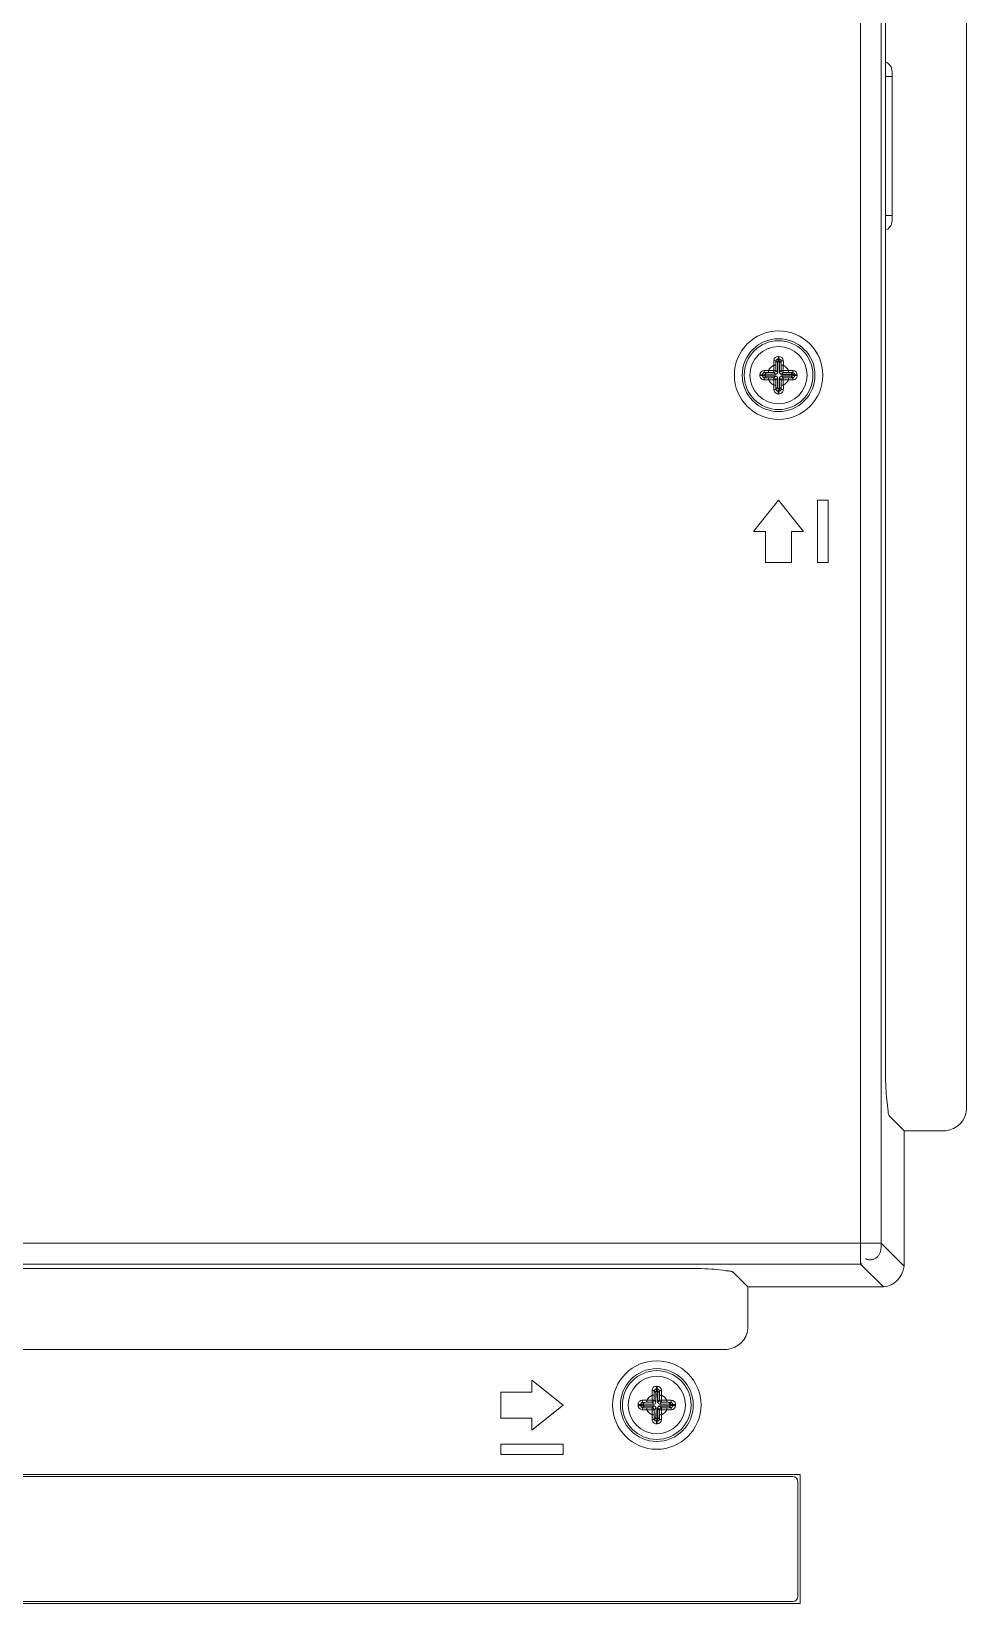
# Model space of a CAD drawing. Extents: x -382 to 1420, y -377 to 265.
# Drawn here: x -181.5 to -177.97, y -18.31 to -12.37 of the extents above; entities that cross this region are included whole.
import ezdxf

# ---------------------------------------------------------------- set-up
doc = ezdxf.new("R2010")
doc.units = 0
doc.header["$MEASUREMENT"] = 0
doc.layers.add('PDF_レイヤー 1', color=7, linetype='CONTINUOUS')

msp = doc.modelspace()

# ---------------------------------------------------------------- linework, layer by layer
at = {"layer": 'PDF_レイヤー 1', "lineweight": 0}
for points in [[(-178.27986, -5.74091), (-178.28167, -5.74425), (-178.2832, -5.74758), (-178.28473, -5.75105), (-178.28611, -5.75466), (-178.28736, -5.75827), (-178.2882, -5.76216), (-178.28834, -5.76244), (-178.28917, -5.76619), (-178.28986, -5.76994), (-178.29028, -5.77383), (-178.29056, -5.77758), (-178.29056, -5.78133), (-178.29056, -16.9502)], [(-178.36895, -17.02863), (-178.36895, -5.78144)], [(-178.27416, -16.2743), (-178.27416, -6.93388)], [(-178.2496, -12.53996), (-178.27418, -12.53996)], [(-178.27416, -13.06468), (-178.24958, -13.06468)], [(-178.68861, -13.61489), (-178.68847, -13.61378), (-178.68833, -13.61295), (-178.68791, -13.61198), (-178.68722, -13.61114), (-178.68652, -13.61031), (-178.68597, -13.60989), (-178.68513, -13.6092), (-178.68486, -13.60906), (-178.68375, -13.60864), (-178.6825, -13.60823), (-178.68125, -13.60809), (-178.68013, -13.60809)], [(-178.68251, -13.62099), (-178.68251, -13.62044), (-178.68237, -13.61919), (-178.68223, -13.61807), (-178.68195, -13.61696), (-178.68168, -13.61571), (-178.68126, -13.61446), (-178.68084, -13.61335), (-178.68056, -13.61266), (-178.68001, -13.61169), (-178.67945, -13.61058), (-178.67876, -13.6096)], [(-178.67872, -13.6096), (-178.68025, -13.60808)], [(-178.67872, -13.60812), (-178.68025, -13.60812)], [(-178.6802, -13.60812), (-178.6802, -13.60784), (-178.6802, -13.60673), (-178.6802, -13.60603), (-178.6802, -13.60506), (-178.6802, -13.60395), (-178.6802, -13.60284), (-178.6802, -13.60187), (-178.6802, -13.60076), (-178.6802, -13.59965), (-178.6802, -13.59881), (-178.6802, -13.5977)], [(-178.67722, -13.59767), (-178.67736, -13.59767), (-178.6775, -13.59767), (-178.67763, -13.59767), (-178.67777, -13.59767), (-178.67805, -13.59767), (-178.67819, -13.59767), (-178.67833, -13.59767), (-178.67847, -13.59767), (-178.67861, -13.59767), (-178.67875, -13.59767)], [(-178.67875, -13.60812), (-178.67722, -13.60812), (-178.67875, -13.60964)], [(-178.67866, -13.6096), (-178.67797, -13.61058), (-178.67741, -13.61169), (-178.67686, -13.61266), (-178.67658, -13.61321), (-178.67616, -13.61446), (-178.67588, -13.61557), (-178.67547, -13.61682), (-178.67519, -13.61807), (-178.67505, -13.61919), (-178.67491, -13.62044), (-178.67491, -13.62099), (-178.67491, -13.65696)], [(-178.67722, -13.5977), (-178.67722, -13.59881), (-178.67722, -13.59965), (-178.67722, -13.60076), (-178.67722, -13.60187), (-178.67722, -13.60284), (-178.67722, -13.60395), (-178.67722, -13.60506), (-178.67722, -13.60603), (-178.67722, -13.60673), (-178.67722, -13.60784), (-178.67722, -13.60812), (-178.67708, -13.60812), (-178.67583, -13.60812), (-178.67458, -13.60839), (-178.67361, -13.60867), (-178.67236, -13.60923), (-178.67139, -13.60992), (-178.67083, -13.61034), (-178.67014, -13.61103), (-178.66944, -13.61201), (-178.66902, -13.61298), (-178.66889, -13.61381), (-178.66875, -13.61492)], [(-178.71617, -13.65815), (-178.7177, -13.65815), (-178.71937, -13.65815), (-178.72089, -13.65815), (-178.72256, -13.65815), (-178.72409, -13.65815), (-178.72576, -13.65815), (-178.72742, -13.65829), (-178.72826, -13.65829), (-178.72978, -13.65829), (-178.73145, -13.65843), (-178.73214, -13.65843), (-178.73242, -13.65788), (-178.7327, -13.65732), (-178.7327, -13.65704), (-178.73298, -13.65621), (-178.73312, -13.65552), (-178.73312, -13.65538), (-178.73325, -13.65454), (-178.73339, -13.65371), (-178.73339, -13.65288), (-178.73353, -13.65204), (-178.73353, -13.65121), (-178.73353, -13.65038)], [(-178.73216, -13.65842), (-178.72605, -13.66453), (-178.69008, -13.66453)], [(-178.69009, -13.66454), (-178.69662, -13.65815), (-178.7162, -13.65815)], [(-178.71615, -13.6582), (-178.71615, -13.65056), (-178.68906, -13.65056)], [(-178.68902, -13.65061), (-178.68902, -13.63089), (-178.69666, -13.63089)], [(-178.68766, -13.66467), (-178.68794, -13.66481), (-178.68822, -13.66481), (-178.68849, -13.66495), (-178.68863, -13.66508), (-178.68891, -13.66508), (-178.68919, -13.66522), (-178.68947, -13.66522), (-178.68974, -13.66536), (-178.68988, -13.66536), (-178.69016, -13.6655)], [(-178.69011, -13.66549), (-178.69011, -13.66452)], [(-178.69011, -13.66453), (-178.68997, -13.66453), (-178.68969, -13.66453), (-178.68941, -13.66453), (-178.68913, -13.66467), (-178.68886, -13.66467), (-178.68858, -13.66467), (-178.68844, -13.66467), (-178.68816, -13.66467), (-178.68788, -13.66467), (-178.68761, -13.66467)], [(-178.68902, -13.63089), (-178.68902, -13.63006), (-178.68888, -13.62839), (-178.68888, -13.62687), (-178.68888, -13.62617), (-178.68888, -13.6245), (-178.68888, -13.62284), (-178.68888, -13.62131), (-178.68874, -13.61964), (-178.68874, -13.61812), (-178.68874, -13.61645), (-178.68861, -13.61492)], [(-178.68169, -13.65696), (-178.68169, -13.62099), (-178.68252, -13.62099)], [(-178.6817, -13.62099), (-178.6817, -13.62085), (-178.68156, -13.62002), (-178.68129, -13.61919), (-178.68087, -13.61849), (-178.68059, -13.61821), (-178.6799, -13.6178), (-178.67934, -13.61752), (-178.67865, -13.61752), (-178.67809, -13.61752), (-178.67754, -13.6178), (-178.67684, -13.61821), (-178.67657, -13.61849), (-178.67615, -13.61919), (-178.67587, -13.62002), (-178.67573, -13.62085), (-178.67573, -13.62099), (-178.67573, -13.65696)], [(-178.6688, -13.61488), (-178.67491, -13.62099), (-178.67575, -13.62099)], [(-178.67505, -13.65938), (-178.67519, -13.6591), (-178.67519, -13.65882), (-178.67533, -13.65868), (-178.67533, -13.6584), (-178.67547, -13.65813), (-178.67561, -13.65785), (-178.67561, -13.65757), (-178.67575, -13.65743), (-178.67575, -13.65715), (-178.67575, -13.65688)], [(-178.67491, -13.65693), (-178.67491, -13.65721), (-178.67491, -13.65735), (-178.67491, -13.65763), (-178.67491, -13.6579), (-178.67505, -13.65818), (-178.67505, -13.65846), (-178.67505, -13.65874), (-178.67505, -13.65888), (-178.67505, -13.65915), (-178.67505, -13.65943)], [(-178.66982, -13.66467), (-178.66954, -13.66467), (-178.66926, -13.66467), (-178.66898, -13.66467), (-178.66884, -13.66467), (-178.66857, -13.66467), (-178.66829, -13.66467), (-178.66801, -13.66453), (-178.66773, -13.66453), (-178.66759, -13.66453), (-178.66732, -13.66453), (-178.66732, -13.6655)], [(-178.66732, -13.66549), (-178.66759, -13.66535), (-178.66773, -13.66535), (-178.66801, -13.66521), (-178.66829, -13.66521), (-178.66857, -13.66507), (-178.66884, -13.66507), (-178.66898, -13.66493), (-178.66926, -13.66479), (-178.66954, -13.66479), (-178.66982, -13.66465)], [(-178.66854, -13.63087), (-178.66854, -13.62934), (-178.66854, -13.62781), (-178.66854, -13.62614), (-178.66854, -13.62448), (-178.66854, -13.62295), (-178.66854, -13.62128), (-178.66868, -13.61962), (-178.66868, -13.61878), (-178.66868, -13.61726), (-178.66882, -13.61559), (-178.66882, -13.61489), (-178.66826, -13.61462), (-178.6677, -13.61448), (-178.66743, -13.61434), (-178.66659, -13.6142), (-178.6659, -13.61392), (-178.66576, -13.61392), (-178.66493, -13.61378), (-178.66409, -13.61378), (-178.66326, -13.61364), (-178.66243, -13.61364), (-178.66159, -13.61351), (-178.66076, -13.61351)], [(-178.63137, -13.66547), (-178.63124, -13.66547), (-178.6304, -13.66547), (-178.62957, -13.66575), (-178.62888, -13.66617), (-178.6286, -13.66658), (-178.62818, -13.66714), (-178.6279, -13.66783), (-178.6279, -13.66839), (-178.6279, -13.66895), (-178.62818, -13.6695), (-178.6286, -13.6702), (-178.62888, -13.67047), (-178.62957, -13.67089), (-178.6304, -13.67117), (-178.63124, -13.67131), (-178.63137, -13.67131), (-178.66734, -13.67131)], [(-178.64128, -13.65815), (-178.64044, -13.65815), (-178.63878, -13.65815), (-178.63725, -13.65815), (-178.63655, -13.65815), (-178.63489, -13.65815), (-178.63322, -13.65815), (-178.63169, -13.65815), (-178.63003, -13.65829), (-178.62836, -13.65829), (-178.62683, -13.65843), (-178.62531, -13.65843)], [(-178.62528, -13.65843), (-178.62417, -13.65857), (-178.62333, -13.65871), (-178.62236, -13.65927), (-178.62153, -13.65982), (-178.6207, -13.66052), (-178.62028, -13.66107), (-178.61958, -13.66204), (-178.61945, -13.66218), (-178.61903, -13.66329), (-178.61861, -13.66454), (-178.61847, -13.66579), (-178.61847, -13.66704)], [(-178.60806, -13.66982), (-178.60806, -13.66954), (-178.60806, -13.66926), (-178.60806, -13.66899), (-178.60806, -13.66857), (-178.60806, -13.66829), (-178.60806, -13.66801), (-178.60806, -13.66774), (-178.60806, -13.66746), (-178.60806, -13.66704), (-178.60806, -13.6669)], [(-178.71615, -13.67864), (-178.71698, -13.67864), (-178.71864, -13.67864), (-178.72017, -13.67864), (-178.72087, -13.67864), (-178.72253, -13.6785), (-178.7242, -13.6785), (-178.72573, -13.6785), (-178.72739, -13.6785), (-178.72906, -13.67836), (-178.73059, -13.67836), (-178.73212, -13.67822)], [(-178.6825, -13.67971), (-178.68902, -13.68624), (-178.7161, -13.68624)], [(-178.69662, -13.70576), (-178.69662, -13.70673), (-178.69662, -13.7084), (-178.69676, -13.71007), (-178.69676, -13.71187), (-178.69676, -13.71368), (-178.69676, -13.71534), (-178.69676, -13.71715), (-178.69676, -13.71895), (-178.69676, -13.71979), (-178.69676, -13.72145), (-178.69662, -13.72312)], [(-178.68902, -13.70579), (-178.68902, -13.70746), (-178.68888, -13.70898), (-178.68888, -13.71065), (-178.68888, -13.71218), (-178.68888, -13.71371), (-178.68888, -13.71537), (-178.68874, -13.71704), (-178.68874, -13.71787), (-178.68874, -13.7194), (-178.68861, -13.72107), (-178.68861, -13.7219), (-178.68916, -13.72218), (-178.68972, -13.72232), (-178.68999, -13.72232), (-178.69083, -13.72259), (-178.69152, -13.72273), (-178.69166, -13.72273), (-178.69249, -13.72287), (-178.69333, -13.72301), (-178.69416, -13.72301), (-178.69499, -13.72315), (-178.69583, -13.72315), (-178.69666, -13.72315)], [(-178.68169, -13.67972), (-178.68252, -13.67972)], [(-178.68251, -13.67972), (-178.68251, -13.67958), (-178.68251, -13.67931), (-178.68251, -13.67903), (-178.68251, -13.67875), (-178.68251, -13.67847), (-178.68237, -13.67833), (-178.68237, -13.67806), (-178.68237, -13.67778), (-178.68237, -13.6775), (-178.68237, -13.67736)], [(-178.68251, -13.71566), (-178.68251, -13.67969)], [(-178.68237, -13.67742), (-178.68223, -13.67756), (-178.68223, -13.67783), (-178.68209, -13.67811), (-178.68209, -13.67839), (-178.68195, -13.67853), (-178.68181, -13.67881), (-178.68181, -13.67908), (-178.68168, -13.67936), (-178.68168, -13.6795), (-178.68168, -13.67978)], [(-178.67573, -13.67972), (-178.67573, -13.67958), (-178.67573, -13.67931), (-178.67559, -13.67903), (-178.67559, -13.67875), (-178.67545, -13.67847), (-178.67532, -13.67833), (-178.67532, -13.67806), (-178.67518, -13.67778), (-178.67518, -13.6775), (-178.67504, -13.67736)], [(-178.66976, -13.67199), (-178.66948, -13.67185), (-178.6692, -13.67185), (-178.66893, -13.67171), (-178.66879, -13.67171), (-178.66851, -13.67157), (-178.66823, -13.67143), (-178.66795, -13.67143), (-178.66782, -13.67129), (-178.66754, -13.67129), (-178.66726, -13.67129)], [(-178.62526, -13.67824), (-178.63137, -13.67213), (-178.66734, -13.67213)], [(-178.66732, -13.67131), (-178.66732, -13.67214)], [(-178.6185, -13.66982), (-178.6185, -13.66996), (-178.6185, -13.67121), (-178.61878, -13.67246), (-178.61906, -13.67357), (-178.61961, -13.67468), (-178.62031, -13.67565), (-178.62072, -13.67621), (-178.62142, -13.67704), (-178.62239, -13.6776), (-178.62336, -13.67801), (-178.62419, -13.67815), (-178.62531, -13.67829)], [(-178.67872, -14.14069), (-178.77329, -14.25888)], [(-178.67876, -14.14064), (-178.58418, -14.25882), (-178.62946, -14.25882)], [(-178.53102, -14.14069), (-178.49172, -14.14069)], [(-178.53102, -14.37695), (-178.53102, -14.14072)], [(-178.49169, -14.14069), (-178.49169, -14.37692)], [(-178.72794, -14.25882), (-178.77321, -14.25882)], [(-178.72794, -14.37695), (-178.72794, -14.25877)], [(-178.62949, -14.25882), (-178.62949, -14.37701)], [(-178.62949, -14.37695), (-178.72795, -14.37695)], [(-178.49169, -14.37695), (-178.53099, -14.37695)], [(-178.27411, -16.27431), (-178.27411, -16.29403), (-178.27411, -16.29875), (-178.27398, -16.3182), (-178.2737, -16.33458), (-178.27328, -16.34917), (-178.27287, -16.3625), (-178.27231, -16.37486), (-178.27148, -16.38625), (-178.27064, -16.39708), (-178.26953, -16.40735), (-178.26842, -16.41749), (-178.26703, -16.4293), (-178.26564, -16.4411), (-178.26453, -16.45082), (-178.26412, -16.45471), (-178.2637, -16.45777), (-178.26328, -16.46054), (-178.26273, -16.46263), (-178.26203, -16.46457), (-178.26134, -16.46638), (-178.2605, -16.46777), (-178.25953, -16.46915), (-178.25842, -16.4704), (-178.20384, -16.52498)], [(-185.19479, -17.02856), (-185.19479, -16.95024), (-178.29054, -16.95024)], [(-184.72432, -17.04517), (-179.04496, -17.04517)], [(-178.36218, -17.02836), (-178.36454, -17.02849), (-178.36676, -17.02863), (-178.36898, -17.02863)], [(-179.49366, -17.56175), (-179.6117, -17.46718)], [(-179.61165, -17.51252), (-179.61165, -17.46725)], [(-179.72978, -17.61098), (-179.72978, -17.51252), (-179.61159, -17.51252)], [(-179.13929, -17.5029), (-179.14082, -17.50151)], [(-179.13929, -17.50154), (-179.14082, -17.50154)], [(-179.13932, -17.50154), (-179.13793, -17.50154), (-179.13932, -17.50292)], [(-179.13923, -17.5029), (-179.13854, -17.50387), (-179.13798, -17.50498), (-179.13743, -17.50595), (-179.13729, -17.50665), (-179.13673, -17.50776), (-179.13645, -17.50901), (-179.13604, -17.51012), (-179.1359, -17.51137), (-179.13562, -17.51248), (-179.13548, -17.51373), (-179.13548, -17.51428), (-179.13548, -17.55039)], [(-179.13643, -17.51428), (-179.13643, -17.55039)], [(-179.4936, -17.56171), (-179.61165, -17.65615), (-179.61165, -17.61101)], [(-179.20993, -17.56027), (-179.20993, -17.56054), (-179.20993, -17.56082), (-179.20993, -17.5611), (-179.20993, -17.56138), (-179.20993, -17.56179), (-179.20993, -17.56207), (-179.20993, -17.56235), (-179.20993, -17.56263), (-179.20993, -17.5629), (-179.20993, -17.56318)], [(-179.19285, -17.57165), (-179.19396, -17.57152), (-179.19466, -17.57124), (-179.19563, -17.57082), (-179.19646, -17.57027), (-179.1973, -17.56957), (-179.19785, -17.56888), (-179.19841, -17.56804), (-179.19855, -17.5679), (-179.1991, -17.56679), (-179.19938, -17.56554), (-179.19952, -17.56429), (-179.19952, -17.56304)], [(-179.18662, -17.56556), (-179.18717, -17.56556), (-179.18842, -17.56542), (-179.18953, -17.56514), (-179.19078, -17.565), (-179.19189, -17.56459), (-179.19314, -17.56431), (-179.19426, -17.56389), (-179.19509, -17.56361), (-179.19606, -17.56306), (-179.19717, -17.5625), (-179.19814, -17.56181)], [(-179.17672, -17.57193), (-179.17755, -17.57193), (-179.17922, -17.57193), (-179.18074, -17.57193), (-179.18158, -17.57193), (-179.1831, -17.57193), (-179.18477, -17.57193), (-179.1863, -17.57179), (-179.18796, -17.57179), (-179.18963, -17.57179), (-179.19116, -17.57165), (-179.19282, -17.57165)], [(-179.14837, -17.5581), (-179.14851, -17.5581), (-179.14879, -17.55824), (-179.14906, -17.55838), (-179.14934, -17.55838), (-179.14948, -17.55852), (-179.14976, -17.55852), (-179.15004, -17.55866), (-179.15031, -17.55866), (-179.15059, -17.55879), (-179.15073, -17.55879)], [(-179.15068, -17.55877), (-179.15068, -17.55793)], [(-179.15068, -17.55796), (-179.15054, -17.55796), (-179.15026, -17.55796), (-179.14998, -17.55796), (-179.1497, -17.55796), (-179.14943, -17.55796), (-179.14929, -17.55796), (-179.14901, -17.55796), (-179.14873, -17.5581), (-179.14845, -17.5581), (-179.14832, -17.5581)], [(-179.15068, -17.5646), (-179.15054, -17.5646), (-179.15026, -17.56474), (-179.14998, -17.56474), (-179.1497, -17.56488), (-179.14943, -17.56502), (-179.14915, -17.56502), (-179.14901, -17.56515), (-179.14873, -17.56515), (-179.14845, -17.56529), (-179.14832, -17.56529)], [(-179.14308, -17.57314), (-179.14308, -17.57286), (-179.14308, -17.57258), (-179.14308, -17.57245), (-179.14308, -17.57231), (-179.14308, -17.57217), (-179.14308, -17.57189), (-179.14308, -17.57161), (-179.14294, -17.57133), (-179.14294, -17.57106), (-179.14294, -17.57092), (-179.14294, -17.57064)], [(-179.14226, -17.55036), (-179.14226, -17.5505), (-179.14226, -17.55078), (-179.1424, -17.55106), (-179.1424, -17.55134), (-179.14254, -17.55161), (-179.14268, -17.55175), (-179.14268, -17.55203), (-179.14282, -17.55231), (-179.14282, -17.55259), (-179.14295, -17.55273)], [(-179.13643, -17.60908), (-179.13643, -17.60922), (-179.13643, -17.61005), (-179.1367, -17.61089), (-179.13712, -17.61158), (-179.13754, -17.61186), (-179.13809, -17.61228), (-179.13879, -17.61255), (-179.13934, -17.61255), (-179.1399, -17.61255), (-179.14045, -17.61228), (-179.14115, -17.61186), (-179.14143, -17.61158), (-179.14184, -17.61089), (-179.14212, -17.61005), (-179.14226, -17.60922), (-179.14226, -17.60908), (-179.14226, -17.57311)], [(-179.13562, -17.55267), (-179.13576, -17.55253), (-179.1359, -17.55225), (-179.1359, -17.55198), (-179.1359, -17.5517), (-179.13604, -17.55156), (-179.13618, -17.55128), (-179.13618, -17.551), (-179.13632, -17.55073), (-179.13632, -17.55045), (-179.13645, -17.55031)], [(-179.13643, -17.55036), (-179.13546, -17.55036)], [(-179.13643, -17.57314), (-179.13629, -17.57286), (-179.13629, -17.57258), (-179.13615, -17.57231), (-179.13615, -17.57217), (-179.13601, -17.57189), (-179.13587, -17.57161), (-179.13587, -17.57133), (-179.13587, -17.57106), (-179.13573, -17.57092), (-179.13559, -17.57064)], [(-179.13548, -17.55036), (-179.13548, -17.5505), (-179.13548, -17.55078), (-179.13548, -17.55106), (-179.13562, -17.55134), (-179.13562, -17.55161), (-179.13562, -17.55175), (-179.13562, -17.55203), (-179.13562, -17.55231), (-179.13562, -17.55259), (-179.13562, -17.55273)], [(-179.12789, -17.55877), (-179.12816, -17.55877), (-179.12844, -17.55863), (-179.12858, -17.55863), (-179.12886, -17.55849), (-179.12914, -17.55849), (-179.12941, -17.55835), (-179.12969, -17.55821), (-179.12983, -17.55821), (-179.13011, -17.55807), (-179.13039, -17.55807)], [(-179.08583, -17.57167), (-179.09195, -17.56556), (-179.12791, -17.56556)], [(-179.12789, -17.55796), (-179.12789, -17.55879)], [(-179.10185, -17.55145), (-179.10101, -17.55145), (-179.09935, -17.55145), (-179.09782, -17.55145), (-179.09713, -17.55145), (-179.09546, -17.55159), (-179.09379, -17.55159), (-179.09226, -17.55159), (-179.0906, -17.55159), (-179.08893, -17.55173), (-179.0874, -17.55173), (-179.08588, -17.55186)], [(-179.09195, -17.55877), (-179.09195, -17.55793)], [(-179.07907, -17.56311), (-179.07907, -17.56339), (-179.07907, -17.56464), (-179.07935, -17.56575), (-179.07963, -17.56686), (-179.08018, -17.56797), (-179.08088, -17.56895), (-179.08129, -17.56964), (-179.08199, -17.57033), (-179.08296, -17.57089), (-179.08393, -17.57131), (-179.08477, -17.57158), (-179.08588, -17.57172)], [(-179.08585, -17.55185), (-179.08474, -17.55185), (-179.0839, -17.55213), (-179.08293, -17.55254), (-179.0821, -17.5531), (-179.08127, -17.55393), (-179.08085, -17.55449), (-179.08015, -17.55532), (-179.08002, -17.55546), (-179.0796, -17.55671), (-179.07918, -17.55782), (-179.07904, -17.55907), (-179.07904, -17.56032)], [(-179.06863, -17.56325), (-179.06863, -17.56284), (-179.06863, -17.56256), (-179.06863, -17.56228), (-179.06863, -17.562), (-179.06863, -17.56172), (-179.06863, -17.56131), (-179.06863, -17.56103), (-179.06863, -17.56075), (-179.06863, -17.56047), (-179.06863, -17.56034)], [(-179.61165, -17.61098), (-179.72983, -17.61098)], [(-179.13925, -17.62197), (-179.14077, -17.62197), (-179.13925, -17.62044)], [(-179.13929, -17.62048), (-179.1379, -17.62201)], [(-179.72978, -17.70931), (-179.49369, -17.70931)], [(-179.72978, -17.74864), (-179.72978, -17.70934)], [(-179.49366, -17.70931), (-179.49366, -17.74861)], [(-179.49366, -17.74864), (-179.72975, -17.74864)], [(-184.67582, -17.94209), (-184.55764, -17.82391), (-178.59748, -17.82391), (-178.59748, -18.3122)], [(-178.59748, -18.31214), (-184.67582, -18.31214)]]:
    msp.add_lwpolyline(points, dxfattribs=at)
for points in [[(-178.3493, -17.00857), (-178.3475, -17.00954), (-178.34555, -17.01051), (-178.34361, -17.01107), (-178.34139, -17.01176), (-178.33916, -17.01218), (-178.33666, -17.01245), (-178.33403, -17.01259), (-178.33153, -17.01259), (-178.32875, -17.01231), (-178.32597, -17.01176), (-178.32319, -17.0112), (-178.32042, -17.01037), (-178.31861, -17.00982), (-178.31597, -17.0087), (-178.31333, -17.00732), (-178.31083, -17.00593), (-178.30861, -17.00454), (-178.30639, -17.00287), (-178.30458, -17.00107), (-178.30278, -16.9994), (-178.30111, -16.99746), (-178.29958, -16.99523), (-178.29833, -16.99315), (-178.29695, -16.99065), (-178.29584, -16.98815), (-178.29472, -16.98537), (-178.29375, -16.98232), (-178.29306, -16.97912), (-178.29236, -16.97579), (-178.29181, -16.9719), (-178.29125, -16.96774), (-178.29097, -16.96301), (-178.2907, -16.95774), (-178.29056, -16.95121), (-178.29056, -16.95024), (-178.2039, -17.0369), (-178.2039, -16.52493), (-178.04641, -16.52493, 0.353881), (-177.96764, -16.44587), (-177.96764, -6.76228, 0.3538723)], [(-178.27402, -13.12083, 0.3036859), (-178.2496, -13.08434), (-178.2496, -12.52023, 0.3043366), (-178.27405, -12.48377)], [(-178.6608, -13.63089), (-178.6608, -13.63006), (-178.6608, -13.62825), (-178.66066, -13.62659), (-178.66066, -13.62478), (-178.66066, -13.62298), (-178.66066, -13.62131), (-178.66066, -13.61964), (-178.66066, -13.61784), (-178.66066, -13.61701), (-178.66066, -13.61534), (-178.6608, -13.61353, 0.4136881), (-178.67872, -13.59767), (-178.67886, -13.59767), (-178.679, -13.59767), (-178.67913, -13.59767), (-178.67927, -13.59767), (-178.67941, -13.59767), (-178.67969, -13.59767), (-178.67983, -13.59767), (-178.67997, -13.59767), (-178.68011, -13.59767), (-178.6802, -13.59767, 0.4136881), (-178.69666, -13.61351), (-178.69583, -13.61351), (-178.69499, -13.61364), (-178.69416, -13.61364), (-178.69333, -13.61378), (-178.69249, -13.61378), (-178.69166, -13.61392), (-178.69152, -13.61406), (-178.69069, -13.6142), (-178.68986, -13.61434), (-178.68972, -13.61448), (-178.68916, -13.61462), (-178.68861, -13.61489), (-178.68251, -13.62096), (-178.68251, -13.65693), (-178.68251, -13.65721), (-178.68251, -13.65735), (-178.68251, -13.65763), (-178.68251, -13.6579), (-178.68251, -13.65818), (-178.68237, -13.65846), (-178.68237, -13.65874), (-178.68237, -13.65888), (-178.68237, -13.65915), (-178.68238, -13.65943), (-178.68225, -13.65915), (-178.68225, -13.65888), (-178.68211, -13.65874), (-178.68211, -13.65846), (-178.68197, -13.65818), (-178.68183, -13.6579), (-178.68183, -13.65763), (-178.68169, -13.65749), (-178.68169, -13.65721), (-178.68169, -13.65693)], [(-178.7335, -13.65043, 0.4136881), (-178.74936, -13.66683), (-178.74936, -13.66711), (-178.74936, -13.66753), (-178.74936, -13.66781), (-178.74936, -13.66808), (-178.74936, -13.66836), (-178.74936, -13.66864), (-178.74936, -13.66906), (-178.74936, -13.66933), (-178.74936, -13.66961), (-178.74936, -13.66975, 0.4160873), (-178.73353, -13.68635)], [(-178.73212, -13.65836), (-178.73323, -13.6585), (-178.73406, -13.65864), (-178.73503, -13.6592), (-178.736, -13.65975), (-178.7367, -13.66045), (-178.73712, -13.661), (-178.73781, -13.66211), (-178.73837, -13.66322), (-178.73864, -13.6642), (-178.73892, -13.66545), (-178.73892, -13.6667), (-178.73892, -13.66697), (-178.73934, -13.66697), (-178.74031, -13.66683), (-178.741, -13.66683), (-178.74198, -13.66683), (-178.74309, -13.66683), (-178.7442, -13.66683), (-178.74531, -13.66683), (-178.74628, -13.66683), (-178.74739, -13.66683), (-178.74836, -13.66683), (-178.74934, -13.66982), (-178.74836, -13.66982), (-178.74739, -13.66982), (-178.74628, -13.66982), (-178.74531, -13.66982), (-178.7442, -13.66982), (-178.74309, -13.66982), (-178.74198, -13.66982), (-178.741, -13.66982), (-178.74031, -13.66982), (-178.73934, -13.66982), (-178.73743, -13.66833), (-178.73892, -13.66989), (-178.73892, -13.66697), (-178.73739, -13.66836, -0.1519287), (-178.72605, -13.66453), (-178.72605, -13.6655)], [(-178.73214, -13.67824), (-178.73325, -13.6781), (-178.73409, -13.67796), (-178.73506, -13.67754), (-178.73589, -13.67699), (-178.73673, -13.67615), (-178.73714, -13.6756), (-178.73784, -13.67476), (-178.73798, -13.67449), (-178.73839, -13.67338), (-178.73881, -13.67226), (-178.73895, -13.67101), (-178.73743, -13.66838), (-178.73646, -13.66921), (-178.73549, -13.66963), (-178.73452, -13.67018), (-178.73369, -13.67046), (-178.73257, -13.67088), (-178.73132, -13.67129), (-178.73007, -13.67157), (-178.72896, -13.67185), (-178.72785, -13.67199), (-178.7266, -13.67213), (-178.72603, -13.67213), (-178.73214, -13.67824), (-178.73242, -13.67879), (-178.73256, -13.67935), (-178.7327, -13.67949), (-178.73284, -13.68032), (-178.73312, -13.68115), (-178.73312, -13.68129), (-178.73325, -13.68212), (-178.73339, -13.68296), (-178.73339, -13.68379), (-178.73353, -13.68462), (-178.73353, -13.6856), (-178.7335, -13.68636, 0.0066664), (-178.71615, -13.68628), (-178.71615, -13.67864), (-178.69663, -13.67865), (-178.69011, -13.67213), (-178.72605, -13.67214), (-178.72605, -13.67131), (-178.69011, -13.67129), (-178.69011, -13.67131), (-178.68983, -13.67131), (-178.68969, -13.67131), (-178.68941, -13.67144), (-178.68913, -13.67144), (-178.68886, -13.67158), (-178.68858, -13.67172), (-178.68844, -13.67172), (-178.68816, -13.67186), (-178.68788, -13.67186), (-178.68761, -13.672, -0.284871), (-178.68169, -13.67969), (-178.68169, -13.71566), (-178.68169, -13.7158), (-178.68155, -13.71677), (-178.68127, -13.71747), (-178.68086, -13.71816), (-178.68058, -13.71858), (-178.67988, -13.71886), (-178.67933, -13.71914), (-178.67877, -13.71927), (-178.67808, -13.71914), (-178.67752, -13.71886), (-178.67683, -13.71858), (-178.67655, -13.71816), (-178.67613, -13.71747), (-178.67586, -13.71677), (-178.67572, -13.7158), (-178.67572, -13.71566)], [(-178.72605, -13.67132), (-178.72619, -13.67132), (-178.72716, -13.67118), (-178.72785, -13.6709), (-178.72855, -13.67049), (-178.72882, -13.67021), (-178.72924, -13.66951), (-178.72952, -13.66896), (-178.72952, -13.6684), (-178.72952, -13.66785), (-178.72924, -13.66715), (-178.72882, -13.6666), (-178.72855, -13.66618), (-178.72785, -13.66576), (-178.72716, -13.66549), (-178.72619, -13.66549), (-178.72605, -13.66549), (-178.68766, -13.66467, 0.2988059), (-178.68168, -13.65693), (-178.68251, -13.65693), (-178.68902, -13.65056, -0.3445723), (-178.69662, -13.65815), (-178.69662, -13.63093, -0.0166665), (-178.69662, -13.61353)], [(-178.6185, -13.66989), (-178.6185, -13.66697), (-178.61808, -13.66697), (-178.61711, -13.66683), (-178.61642, -13.66683), (-178.61545, -13.66683), (-178.61433, -13.66683), (-178.61322, -13.66683), (-178.61225, -13.66683), (-178.61114, -13.66683), (-178.61003, -13.66683), (-178.60906, -13.66683), (-178.60806, -13.66683, 0.4136881), (-178.62389, -13.65038), (-178.62389, -13.65121), (-178.62389, -13.65204), (-178.62403, -13.65288), (-178.62403, -13.65371), (-178.62417, -13.65454), (-178.62431, -13.65538), (-178.62431, -13.65552), (-178.62458, -13.65635), (-178.62472, -13.65718), (-178.62486, -13.65746), (-178.625, -13.65788), (-178.62528, -13.65843), (-178.63137, -13.66453), (-178.63082, -13.66453), (-178.62957, -13.66467), (-178.62846, -13.66481), (-178.62735, -13.66508), (-178.6261, -13.66536), (-178.62485, -13.66578), (-178.62374, -13.6662), (-178.62304, -13.66647), (-178.62193, -13.66703), (-178.62096, -13.66758), (-178.6185, -13.66989)], [(-178.62392, -13.68636, 0.4160873), (-178.60809, -13.66982), (-178.60906, -13.66982), (-178.61003, -13.66982), (-178.61114, -13.66982), (-178.61225, -13.66982), (-178.61322, -13.66982), (-178.61433, -13.66982), (-178.61545, -13.66982), (-178.61642, -13.66982), (-178.61711, -13.66982), (-178.61808, -13.66982), (-178.6185, -13.66982), (-178.61999, -13.66833), (-178.61999, -13.66838), (-178.62096, -13.66921), (-178.62193, -13.66963), (-178.62304, -13.67018), (-178.6236, -13.67046), (-178.62485, -13.67088), (-178.62596, -13.67129), (-178.62721, -13.67157), (-178.62846, -13.67185), (-178.62943, -13.67199), (-178.63068, -13.67213), (-178.63137, -13.67213), (-178.63137, -13.67129)], [(-178.66083, -13.72315, -0.4162957), (-178.67719, -13.73912), (-178.67733, -13.73912), (-178.67747, -13.73912), (-178.67761, -13.73912), (-178.67775, -13.73912), (-178.67802, -13.73912), (-178.67816, -13.73912), (-178.6783, -13.73912), (-178.67844, -13.73912), (-178.67858, -13.73912), (-178.67868, -13.73912), (-178.67882, -13.73912), (-178.67895, -13.73912), (-178.67909, -13.73912), (-178.67923, -13.73912), (-178.67937, -13.73912), (-178.67965, -13.73912), (-178.67979, -13.73912), (-178.67993, -13.73912), (-178.68006, -13.73912), (-178.6802, -13.73911), (-178.6802, -13.73799), (-178.6802, -13.73702), (-178.6802, -13.73591), (-178.6802, -13.73494), (-178.6802, -13.73383), (-178.6802, -13.73272), (-178.6802, -13.73161), (-178.6802, -13.73077), (-178.6802, -13.73008), (-178.6802, -13.72897), (-178.6802, -13.72855), (-178.68034, -13.72855), (-178.68159, -13.72855), (-178.68284, -13.72841), (-178.68381, -13.728), (-178.68506, -13.72744), (-178.68604, -13.72688), (-178.68659, -13.72633), (-178.68729, -13.72563), (-178.68798, -13.72466), (-178.6884, -13.72369), (-178.68854, -13.723), (-178.68862, -13.72191), (-178.68251, -13.71566), (-178.68168, -13.71566, 0.1458526), (-178.67872, -13.72719), (-178.67868, -13.72855), (-178.6802, -13.72855), (-178.67872, -13.72855), (-178.67722, -13.72855), (-178.67722, -13.72897), (-178.67722, -13.73008), (-178.67722, -13.73077), (-178.67722, -13.73161), (-178.67722, -13.73272), (-178.67722, -13.73383), (-178.67722, -13.73494), (-178.67722, -13.73591), (-178.67722, -13.73702), (-178.67722, -13.73799), (-178.67722, -13.73911, -0.4162957), (-178.69662, -13.72312)], [(-178.66854, -13.70576, -0.0172363), (-178.66882, -13.7219), (-178.66895, -13.72301), (-178.66909, -13.7237), (-178.66951, -13.72468), (-178.6702, -13.72551), (-178.6709, -13.72634), (-178.67145, -13.7269), (-178.67229, -13.72745), (-178.67257, -13.72759), (-178.67368, -13.72815), (-178.67493, -13.72843), (-178.67618, -13.72856), (-178.67866, -13.72719), (-178.67797, -13.72622), (-178.67741, -13.72511), (-178.67686, -13.72413), (-178.67658, -13.7233), (-178.67616, -13.72219), (-178.67575, -13.72094), (-178.67547, -13.71983), (-178.67519, -13.71858), (-178.67505, -13.71747), (-178.67491, -13.71622), (-178.6749, -13.71566), (-178.67573, -13.71566), (-178.67573, -13.67969, -0.3072345), (-178.66733, -13.67211), (-178.6608, -13.67864), (-178.64125, -13.67865), (-178.63972, -13.67865), (-178.63819, -13.67865), (-178.63653, -13.67865), (-178.63486, -13.67851), (-178.63333, -13.67851), (-178.63167, -13.67851), (-178.63, -13.67851), (-178.62917, -13.67837), (-178.62764, -13.67837), (-178.62597, -13.67824), (-178.62528, -13.67824), (-178.625, -13.67879), (-178.62472, -13.67935), (-178.62472, -13.67962), (-178.62444, -13.68046), (-178.62431, -13.68115), (-178.62431, -13.68129), (-178.62417, -13.68212), (-178.62403, -13.68296), (-178.62403, -13.68379), (-178.62389, -13.68462), (-178.62389, -13.6856), (-178.62389, -13.68643, -0.009999), (-178.64128, -13.68624, -0.1728735), (-178.6608, -13.70572), (-178.6608, -13.67864, 0.3662279), (-178.66854, -13.68618), (-178.66854, -13.70576), (-178.66076, -13.70576, -0.0166665), (-178.66076, -13.72315), (-178.66159, -13.72315), (-178.66243, -13.72315), (-178.66326, -13.72301), (-178.66409, -13.72301), (-178.66493, -13.72287), (-178.66576, -13.72273), (-178.6659, -13.72273), (-178.66673, -13.72259), (-178.66757, -13.72232), (-178.66784, -13.72232), (-178.66826, -13.72218), (-178.66882, -13.7219), (-178.67491, -13.71569), (-178.67491, -13.67972), (-178.67491, -13.67958), (-178.67491, -13.67931), (-178.67491, -13.67903), (-178.67491, -13.67875), (-178.67505, -13.67847), (-178.67505, -13.67833), (-178.67505, -13.67806), (-178.67505, -13.67778), (-178.67505, -13.6775), (-178.67575, -13.67972), (-178.67491, -13.67972), (-178.6685, -13.68624), (-178.64128, -13.68624), (-178.64128, -13.6786)], [(-178.28229, -17.11543), (-178.36895, -17.02863), (-185.19479, -17.02863), (-185.10799, -17.11543), (-184.97495, -17.11543), (-184.97495, -17.27288, 0.3533094), (-184.89587, -17.35153), (-178.87335, -17.35153, 0.3527327), (-178.7944, -17.27288), (-178.7944, -17.11539)], [(-179.04502, -17.04517), (-179.0403, -17.04517), (-179.02044, -17.04517), (-179.00113, -17.04531), (-178.98461, -17.04545), (-178.97003, -17.04587), (-178.95669, -17.04642), (-178.94447, -17.04698), (-178.93295, -17.04781), (-178.92211, -17.04865), (-178.91184, -17.04962), (-178.9017, -17.05087), (-178.88989, -17.05226), (-178.87809, -17.05378), (-178.86851, -17.05462), (-178.86462, -17.05503), (-178.86142, -17.05545), (-178.85879, -17.05601), (-178.85656, -17.05656), (-178.85462, -17.05726), (-178.85295, -17.05795), (-178.85142, -17.05892), (-178.85017, -17.05976), (-178.84891, -17.06091), (-178.7944, -17.11543), (-178.28223, -17.11543, 0.3534177), (-178.20397, -17.03697)], [(-179.17672, -17.55149), (-179.17672, -17.54385), (-179.14961, -17.54384), (-179.14308, -17.55036), (-179.14295, -17.55268, -0.2934552), (-179.15065, -17.55877), (-179.18662, -17.55877), (-179.18676, -17.55877), (-179.18773, -17.55891), (-179.18842, -17.55918), (-179.18912, -17.5596), (-179.18953, -17.55988), (-179.18981, -17.56043), (-179.19009, -17.56113), (-179.19023, -17.56168), (-179.19009, -17.56224), (-179.18981, -17.56293), (-179.18953, -17.56349), (-179.18912, -17.5639), (-179.18842, -17.56432), (-179.18773, -17.5646), (-179.18676, -17.5646), (-179.1866, -17.56554), (-179.19285, -17.57165), (-179.19313, -17.57221), (-179.19327, -17.57263), (-179.19327, -17.5729), (-179.19355, -17.57374), (-179.19369, -17.57457), (-179.19369, -17.57471), (-179.19382, -17.57554), (-179.19396, -17.57638), (-179.19396, -17.57721), (-179.1941, -17.57804), (-179.1941, -17.57888), (-179.1941, -17.57964, -0.4136881), (-179.20991, -17.56024, -0.4160873), (-179.19407, -17.54371, -0.009803), (-179.17677, -17.54391, -0.1728735), (-179.15723, -17.52433), (-179.14959, -17.52433), (-179.14959, -17.54385, -0.3607235), (-179.15719, -17.55145), (-179.15718, -17.52433), (-179.15718, -17.52252), (-179.15731, -17.52085), (-179.15731, -17.51905), (-179.15731, -17.51724), (-179.15731, -17.51558), (-179.15731, -17.51544), (-179.15731, -17.51391), (-179.15731, -17.5121), (-179.15731, -17.5103), (-179.15731, -17.50863), (-179.15731, -17.50683)], [(-179.14959, -17.52433, -0.0086149), (-179.14918, -17.50819), (-179.14904, -17.50708), (-179.1489, -17.50638), (-179.14848, -17.50541), (-179.14793, -17.50458), (-179.14709, -17.50374), (-179.14654, -17.50319), (-179.1457, -17.50263), (-179.14543, -17.50249), (-179.14432, -17.50194), (-179.1432, -17.50166), (-179.14195, -17.50152), (-179.14077, -17.50154), (-179.14077, -17.50112), (-179.14077, -17.50001), (-179.14077, -17.49931), (-179.14077, -17.49848), (-179.14077, -17.49737), (-179.14077, -17.49626), (-179.14077, -17.49515), (-179.14077, -17.49404), (-179.14077, -17.49306), (-179.14077, -17.49209), (-179.13929, -17.49097), (-179.13943, -17.49097), (-179.13957, -17.49097), (-179.1397, -17.49097), (-179.13998, -17.49097), (-179.14012, -17.49097), (-179.14026, -17.49097), (-179.1404, -17.49097), (-179.14054, -17.49097), (-179.14068, -17.49097), (-179.14077, -17.49097, 0.4160873), (-179.15737, -17.5068), (-179.15654, -17.50694), (-179.1557, -17.50694), (-179.15473, -17.50708), (-179.1539, -17.50708), (-179.15306, -17.50722), (-179.15223, -17.50735), (-179.15209, -17.50735), (-179.15126, -17.50749), (-179.15056, -17.50777), (-179.15029, -17.50777), (-179.14973, -17.50791), (-179.14918, -17.50819), (-179.14307, -17.5143)], [(-179.12139, -17.50683, 0.4136881), (-179.13932, -17.49097), (-179.13918, -17.49097), (-179.13904, -17.49097), (-179.1389, -17.49097), (-179.13876, -17.49097), (-179.13862, -17.49097), (-179.13848, -17.49097), (-179.13834, -17.49097), (-179.13807, -17.49097), (-179.13793, -17.49097), (-179.13779, -17.49098), (-179.13779, -17.49209), (-179.13779, -17.49306), (-179.13779, -17.49404), (-179.13779, -17.49515), (-179.13779, -17.49626), (-179.13779, -17.49737), (-179.13779, -17.49848), (-179.13779, -17.49931), (-179.13779, -17.50001), (-179.13793, -17.50112), (-179.13793, -17.50154), (-179.13765, -17.50154), (-179.1364, -17.50154), (-179.13529, -17.50167), (-179.13418, -17.50209), (-179.13307, -17.50265), (-179.13196, -17.5032), (-179.1314, -17.50376), (-179.13071, -17.50445), (-179.13015, -17.50542), (-179.12959, -17.5064), (-179.12946, -17.50709), (-179.12937, -17.50817), (-179.13548, -17.51428), (-179.13645, -17.51428, 1.1609597), (-179.14309, -17.51428), (-179.14226, -17.51428), (-179.14294, -17.55273), (-179.14294, -17.55259), (-179.14294, -17.55231), (-179.14294, -17.55203), (-179.14308, -17.55175), (-179.14308, -17.55161), (-179.14308, -17.55134), (-179.14308, -17.55106), (-179.14308, -17.55078), (-179.14308, -17.5505), (-179.14308, -17.55036), (-179.14308, -17.51428), (-179.14308, -17.51387), (-179.14294, -17.51262), (-179.1428, -17.51137), (-179.14252, -17.51026), (-179.14225, -17.50901), (-179.14183, -17.5079), (-179.14141, -17.50665), (-179.14114, -17.50595), (-179.14058, -17.50498), (-179.14016, -17.50387), (-179.13933, -17.5029)], [(-179.12911, -17.5243), (-179.12911, -17.52263), (-179.12911, -17.5211), (-179.12911, -17.51944), (-179.12911, -17.51777), (-179.12911, -17.51638), (-179.12911, -17.51471), (-179.12925, -17.51305), (-179.12925, -17.51222), (-179.12925, -17.51069), (-179.12939, -17.50902), (-179.12939, -17.50819), (-179.12883, -17.50791), (-179.12828, -17.50777), (-179.128, -17.50763), (-179.12716, -17.50749), (-179.12647, -17.50735), (-179.12633, -17.50735), (-179.1255, -17.50722), (-179.12466, -17.50708), (-179.12383, -17.50708), (-179.123, -17.50694), (-179.12216, -17.50694), (-179.12137, -17.50683), (-179.12137, -17.50863), (-179.12123, -17.5103), (-179.12123, -17.51113), (-179.12123, -17.51294), (-179.12123, -17.51474), (-179.12123, -17.51641), (-179.12123, -17.51821), (-179.12137, -17.51988), (-179.12137, -17.52155), (-179.12137, -17.52335), (-179.12157, -17.52427, -0.1722517), (-179.10185, -17.54381), (-179.10185, -17.55145), (-179.12151, -17.55141), (-179.12151, -17.52433), (-179.12911, -17.52427), (-179.12911, -17.54385, 0.3445723), (-179.1215, -17.55143), (-179.12789, -17.55796), (-179.09196, -17.55796), (-179.08585, -17.55185), (-179.08557, -17.55129), (-179.08543, -17.55074), (-179.08529, -17.55046), (-179.08515, -17.54963), (-179.08502, -17.54893), (-179.08488, -17.54866), (-179.08474, -17.54782), (-179.08474, -17.54699), (-179.0846, -17.54616), (-179.0846, -17.54532), (-179.08446, -17.54449), (-179.08446, -17.54366, 0.0066664), (-179.10189, -17.54385), (-179.12911, -17.54385), (-179.1355, -17.55038, 0.284871), (-179.12791, -17.55877), (-179.09195, -17.55877), (-179.09181, -17.55877), (-179.09097, -17.55891), (-179.09014, -17.55918), (-179.08945, -17.5596), (-179.08917, -17.55988), (-179.08875, -17.56043), (-179.08847, -17.56113), (-179.08847, -17.56168), (-179.08847, -17.56224), (-179.08875, -17.56293), (-179.08917, -17.56349), (-179.08945, -17.5639), (-179.09014, -17.56432), (-179.09097, -17.5646), (-179.09181, -17.5646), (-179.09195, -17.5646), (-179.12789, -17.5646), (-179.12789, -17.56556), (-179.12816, -17.56556), (-179.1283, -17.56556), (-179.12858, -17.56542), (-179.12886, -17.56542), (-179.12914, -17.56542), (-179.12941, -17.56542), (-179.12969, -17.56542), (-179.12983, -17.56542), (-179.13011, -17.56542), (-179.13033, -17.56528), (-179.13005, -17.56528), (-179.12978, -17.56514), (-179.12964, -17.56514), (-179.12936, -17.565), (-179.12908, -17.565), (-179.1288, -17.56486), (-179.12853, -17.56472), (-179.12839, -17.56472), (-179.12811, -17.56459), (-179.12783, -17.56459)], [(-179.1941, -17.54366), (-179.1941, -17.54449), (-179.1941, -17.54532), (-179.19396, -17.54616), (-179.19396, -17.54699), (-179.19382, -17.54782), (-179.19369, -17.54866), (-179.19369, -17.54893), (-179.19355, -17.54963), (-179.19327, -17.55032), (-179.19327, -17.55074), (-179.19313, -17.55129), (-179.19284, -17.55179), (-179.19395, -17.55179), (-179.19464, -17.55207), (-179.19562, -17.55249), (-179.19659, -17.55304), (-179.19728, -17.55388), (-179.19784, -17.55443), (-179.19839, -17.55541), (-179.19895, -17.55652), (-179.19937, -17.55763), (-179.1995, -17.55888), (-179.1995, -17.56013), (-179.1995, -17.56027), (-179.19992, -17.56027), (-179.20103, -17.56027), (-179.20173, -17.56027), (-179.20256, -17.56027), (-179.20367, -17.56027), (-179.20478, -17.56027), (-179.20589, -17.56027), (-179.20687, -17.56027), (-179.20798, -17.56027), (-179.20895, -17.56027), (-179.20992, -17.56325), (-179.20895, -17.56325), (-179.20798, -17.56325), (-179.20687, -17.56325), (-179.20589, -17.56325), (-179.20478, -17.56325), (-179.20367, -17.56325), (-179.20256, -17.56325), (-179.20173, -17.56311), (-179.20103, -17.56311), (-179.19992, -17.56311), (-179.19814, -17.56175), (-179.1995, -17.56318), (-179.1995, -17.56027), (-179.19812, -17.56179, -0.1458526), (-179.18662, -17.55796), (-179.18662, -17.55879)], [(-179.19407, -17.57965, 0.0066664), (-179.17672, -17.57957), (-179.17672, -17.57193), (-179.15719, -17.57197), (-179.15719, -17.59905), (-179.14959, -17.59908, 0.0086149), (-179.14919, -17.61519), (-179.14308, -17.60908), (-179.14225, -17.60908)], [(-179.14959, -17.5991), (-179.14955, -17.57957, 0.3607235), (-179.1572, -17.57195), (-179.15068, -17.56556), (-179.18662, -17.56557), (-179.18662, -17.5646), (-179.15068, -17.56459), (-179.15068, -17.56556), (-179.15054, -17.56556), (-179.15026, -17.56556), (-179.14998, -17.56542), (-179.1497, -17.56542), (-179.14943, -17.56542), (-179.14929, -17.56542), (-179.14901, -17.56542), (-179.14873, -17.56542), (-179.14845, -17.56542), (-179.14836, -17.56529), (-179.14752, -17.56557), (-179.14669, -17.56599), (-179.146, -17.56627), (-179.14558, -17.56682), (-179.14488, -17.56738), (-179.14433, -17.56779), (-179.14391, -17.56849), (-179.1435, -17.56918), (-179.14322, -17.56988), (-179.14294, -17.57071), (-179.1428, -17.57099), (-179.1428, -17.57127), (-179.14266, -17.5714), (-179.14266, -17.57168), (-179.14252, -17.57196), (-179.14239, -17.57224), (-179.14239, -17.57238), (-179.14225, -17.57265), (-179.14225, -17.57293), (-179.14225, -17.57321)], [(-179.12151, -17.59901), (-179.12147, -17.57188, 0.3607235), (-179.12909, -17.57953), (-179.13548, -17.57314), (-179.13562, -17.57064), (-179.13562, -17.57092), (-179.13562, -17.57106), (-179.13562, -17.57133), (-179.13562, -17.57161), (-179.13562, -17.57189), (-179.13562, -17.57217), (-179.13548, -17.57231), (-179.13548, -17.57245), (-179.13548, -17.57258), (-179.13548, -17.57286), (-179.13548, -17.57314), (-179.13548, -17.60908), (-179.13548, -17.6095), (-179.13562, -17.61075), (-179.13576, -17.612), (-179.13604, -17.61311), (-179.13632, -17.61436), (-179.13673, -17.61547), (-179.13715, -17.61672), (-179.13743, -17.61741), (-179.13798, -17.61839), (-179.13854, -17.6195), (-179.138, -17.622), (-179.13675, -17.622), (-179.1355, -17.62172), (-179.13425, -17.62144), (-179.13314, -17.62089), (-179.133, -17.62089), (-179.13202, -17.62019), (-179.13147, -17.61964), (-179.13077, -17.6188), (-179.13022, -17.61811), (-179.12966, -17.617), (-179.12953, -17.6163), (-179.12939, -17.61519, 0.0175385), (-179.12911, -17.59905)], [(-179.10185, -17.57951, 0.009999), (-179.08446, -17.57971), (-179.08446, -17.57888), (-179.0846, -17.57804), (-179.0846, -17.57721), (-179.08474, -17.57638), (-179.08474, -17.57554), (-179.08488, -17.57471), (-179.08488, -17.57457), (-179.08515, -17.57388), (-179.08529, -17.57304), (-179.08543, -17.57277), (-179.08557, -17.57221), (-179.08585, -17.57165), (-179.08654, -17.57165), (-179.08821, -17.57165), (-179.08974, -17.57179), (-179.09057, -17.57179), (-179.09224, -17.57179), (-179.0939, -17.57193), (-179.09543, -17.57193), (-179.0971, -17.57193), (-179.09876, -17.57193), (-179.10029, -17.57193), (-179.10179, -17.57193), (-179.12151, -17.57193), (-179.13033, -17.56528, 0.2781733), (-179.13643, -17.57311), (-179.13643, -17.60908), (-179.1355, -17.60908), (-179.12939, -17.61519), (-179.12883, -17.61547), (-179.12841, -17.61561), (-179.12814, -17.61575), (-179.1273, -17.61589), (-179.12647, -17.61603), (-179.12633, -17.61616), (-179.1255, -17.61616), (-179.12466, -17.6163), (-179.12383, -17.61644), (-179.123, -17.61644), (-179.12216, -17.61658), (-179.12133, -17.61658, 0.0231577), (-179.12147, -17.59905), (-179.12911, -17.59905), (-179.12907, -17.57951), (-179.10185, -17.57951), (-179.10185, -17.57188)], [(-179.08446, -17.54374, -0.4160873), (-179.06866, -17.56027), (-179.06977, -17.56027), (-179.0706, -17.56027), (-179.07171, -17.56027), (-179.07282, -17.56027), (-179.07379, -17.56027), (-179.0749, -17.56027), (-179.07602, -17.56027), (-179.07699, -17.56027), (-179.07768, -17.56027), (-179.07879, -17.56027), (-179.07907, -17.56027), (-179.08056, -17.56171), (-179.08153, -17.56088), (-179.08264, -17.56046), (-179.08361, -17.55991), (-179.08431, -17.55963), (-179.08542, -17.55921), (-179.08667, -17.55879), (-179.08792, -17.55852), (-179.08903, -17.55824), (-179.09028, -17.5581), (-179.09139, -17.55796), (-179.09195, -17.55796)], [(-179.08449, -17.57965, 0.4136881), (-179.06866, -17.56325), (-179.06977, -17.56325), (-179.0706, -17.56325), (-179.07171, -17.56325), (-179.07282, -17.56325), (-179.07379, -17.56325), (-179.0749, -17.56325), (-179.07602, -17.56325), (-179.07699, -17.56311), (-179.07768, -17.56311), (-179.07879, -17.56311), (-179.07907, -17.56311), (-179.08056, -17.56175), (-179.08056, -17.56181), (-179.08153, -17.5625), (-179.08264, -17.56306), (-179.08361, -17.56361), (-179.08417, -17.56375), (-179.08542, -17.56431), (-179.08653, -17.56459), (-179.08778, -17.565), (-179.08903, -17.56514), (-179.09014, -17.56542), (-179.09139, -17.56542), (-179.09195, -17.56556), (-179.09195, -17.56459)], [(-179.15731, -17.61654, 0.4160873), (-179.14077, -17.63241), (-179.14064, -17.63241), (-179.1405, -17.63241), (-179.14036, -17.63241), (-179.14022, -17.63241), (-179.14008, -17.63241), (-179.13994, -17.63241), (-179.13966, -17.63241), (-179.13952, -17.63241), (-179.13939, -17.63241), (-179.13929, -17.63241), (-179.13915, -17.63241), (-179.13901, -17.63241), (-179.13887, -17.63241), (-179.13873, -17.63241), (-179.13859, -17.63241), (-179.13845, -17.63241), (-179.13832, -17.63241), (-179.13804, -17.63241), (-179.1379, -17.63241), (-179.13776, -17.63241, 0.4136881), (-179.1214, -17.61658)]]:
    msp.add_lwpolyline(points, format="xyb", dxfattribs=at)
for points in [[(-178.64128, -13.65052), (-178.64128, -13.65815), (-178.66079, -13.65814), (-178.66732, -13.66453), (-178.63137, -13.66452), (-178.63137, -13.66549), (-178.66734, -13.66549, -0.298806), (-178.67573, -13.65693), (-178.67493, -13.65695), (-178.66854, -13.65056)], [(-178.66854, -13.63084), (-178.66858, -13.65052, 0.3508341), (-178.6608, -13.65811), (-178.6608, -13.63089)], [(-178.68902, -13.70582), (-178.68898, -13.68628, 0.3607235), (-178.69662, -13.67868), (-178.69662, -13.70576)], [(-179.17674, -17.55143, 0.0081718), (-179.19287, -17.55185), (-179.18662, -17.55796), (-179.15066, -17.55797), (-179.15719, -17.55145)], [(-179.15737, -17.61658), (-179.15654, -17.61658), (-179.1557, -17.61644), (-179.15473, -17.61644), (-179.1539, -17.6163), (-179.15306, -17.61616), (-179.15223, -17.61616), (-179.15209, -17.61603), (-179.1514, -17.61589), (-179.15056, -17.61575), (-179.15029, -17.61561), (-179.14973, -17.61547), (-179.14925, -17.61516), (-179.14911, -17.61628), (-179.14897, -17.61697), (-179.14855, -17.61808), (-179.148, -17.61891), (-179.14716, -17.61975), (-179.14661, -17.62016), (-179.14563, -17.62086), (-179.14452, -17.62127), (-179.14341, -17.62169), (-179.14216, -17.62183), (-179.14091, -17.62197), (-179.14077, -17.62197), (-179.14077, -17.62225), (-179.14077, -17.62336), (-179.14077, -17.62405), (-179.14077, -17.62502), (-179.14077, -17.62614), (-179.14077, -17.62711), (-179.14077, -17.62822), (-179.14077, -17.62933), (-179.14077, -17.63044), (-179.14077, -17.63127), (-179.13779, -17.63238), (-179.13779, -17.63127), (-179.13779, -17.63044), (-179.13779, -17.62933), (-179.13779, -17.62822), (-179.13779, -17.62711), (-179.13779, -17.62614), (-179.13779, -17.62502), (-179.13779, -17.62405), (-179.13779, -17.62336), (-179.13793, -17.62225), (-179.1379, -17.62197), (-179.13933, -17.62047), (-179.14016, -17.6195), (-179.14058, -17.61839), (-179.14114, -17.61741), (-179.14141, -17.61686), (-179.14183, -17.61561), (-179.14225, -17.6145), (-179.14252, -17.61325), (-179.1428, -17.612), (-179.14294, -17.61089), (-179.14308, -17.60964), (-179.14308, -17.60908), (-179.14226, -17.57314), (-179.14307, -17.57313), (-179.14959, -17.57951), (-179.17667, -17.57951, 0.1728735), (-179.15719, -17.59905), (-179.15719, -17.60003), (-179.15719, -17.60183), (-179.15733, -17.6035), (-179.15733, -17.6053), (-179.15733, -17.60697), (-179.15733, -17.60864), (-179.15733, -17.61044), (-179.15733, -17.61225), (-179.15733, -17.61308), (-179.15733, -17.61475)], [(-184.54163, -17.83191), (-178.62519, -17.83185, -0.4131495), (-178.60534, -17.85157), (-178.60534, -18.28459, -0.4131625), (-178.62514, -18.30428), (-184.64822, -18.30428, -0.4146151), (-184.66789, -18.28462), (-184.66789, -17.95798, -0.1979009), (-184.66206, -17.9442), (-184.5554, -17.83755, -0.1932659)]]:
    msp.add_lwpolyline(points, format="xyb", close=True, dxfattribs=at)
for centre, radius in [((-178.67867, -13.66844), 0.16732), ((-178.67867, -13.66831), 0.13774), ((-178.67876, -13.66832), 0.12998), ((-178.67863, -13.66829), 0.10814), ((-179.1393, -17.56163), 0.16723), ((-179.13924, -17.56173), 0.13774), ((-179.13933, -17.56174), 0.12998), ((-179.13932, -17.56168), 0.10826)]:
    msp.add_circle(centre, radius, dxfattribs=at)
for centre, radius, start, end in [((-178.72613, -13.81315), 0.1629, 86.487135, 92.596152), ((-178.67864, -13.66833), 0.04153, 115.655677, 154.749238), ((-178.63111, -13.8364), 0.1861, 87.785068, 93.131645), ((-178.67888, -13.66855), 0.04124, 205.384029, 244.615971), ((-178.68962, -13.65831), 0.01383, 267.985399, 278.37426), ((-178.6678, -13.65831), 0.01383, 261.625754, 272.014587), ((-179.12837, -17.57178), 0.01383, 87.985404, 98.374262)]:
    msp.add_arc(centre, radius, start, end, dxfattribs=at)
for points in [[(-178.64128, -13.65056), (-178.6453, -13.64195), (-178.65225, -13.63514), (-178.66086, -13.63084)], [(-179.12151, -17.59905), (-179.1129, -17.59503), (-179.1061, -17.58808), (-179.10179, -17.57947)]]:
    msp.add_open_spline(points, degree=3, dxfattribs=at)

doc.saveas('drawing.dxf')
